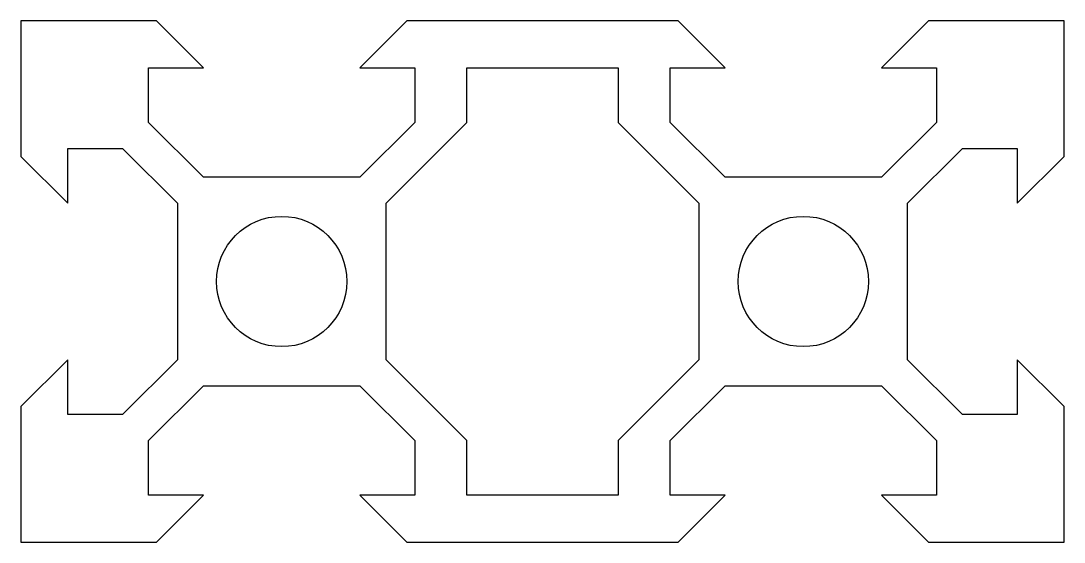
# Model space of a CAD drawing. Extents: x -20 to 20, y -10 to 10.
import ezdxf

# ---------------------------------------------------------------- set-up
doc = ezdxf.new("R2010")
doc.units = 0
doc.layers.get('0').update_dxf_attribs({"linetype": 'continuous'})

# ---------------------------------------------------------------- blocks, each defined once
blk = doc.blocks.new('SKETCH')
at = {"color": 7}
for points in [[(-5.2, -10), (5.2, -10), (7, -8.2), (4.9, -8.2), (4.9, -6.1), (7, -4), (13, -4), (15.1, -6.1), (15.1, -8.2), (13, -8.2), (14.8, -10), (20, -10), (20, -4.8), (18.2, -3), (18.2, -5.1), (16.1, -5.1), (14, -3), (14, 3), (16.1, 5.1), (18.2, 5.1), (18.2, 3), (20, 4.8), (20, 10), (14.8, 10), (13, 8.2), (15.1, 8.2), (15.1, 6.1), (13, 4), (7, 4), (4.9, 6.1), (4.9, 8.2), (7, 8.2), (5.2, 10), (-5.2, 10), (-7, 8.2), (-4.9, 8.2), (-4.9, 6.1), (-7, 4), (-13, 4), (-15.1, 6.1), (-15.1, 8.2), (-13, 8.2), (-14.8, 10), (-20, 10), (-20, 4.8), (-18.2, 3), (-18.2, 5.1), (-16.1, 5.1), (-14, 3), (-14, -3), (-16.1, -5.1), (-18.2, -5.1), (-18.2, -3), (-20, -4.8), (-20, -10), (-14.8, -10), (-13, -8.2), (-15.1, -8.2), (-15.1, -6.1), (-13, -4), (-7, -4), (-4.9, -6.1), (-4.9, -8.2), (-7, -8.2)], [(-2.9, 8.2), (2.9, 8.2), (2.9, 6.1), (6, 3), (6, -3), (2.9, -6.1), (2.9, -8.2), (-2.9, -8.2), (-2.9, -6.1), (-6, -3), (-6, 3), (-2.9, 6.1)]]:
    blk.add_lwpolyline(points, close=True, dxfattribs=at)
for centre in [(-10, 0), (10, 0)]:
    blk.add_circle(centre, 2.5, dxfattribs=at)

msp = doc.modelspace()

# ---------------------------------------------------------------- block references
at = {"color": 7}
msp.add_blockref('SKETCH', (0, 0), dxfattribs=at)

doc.saveas('drawing.dxf')
